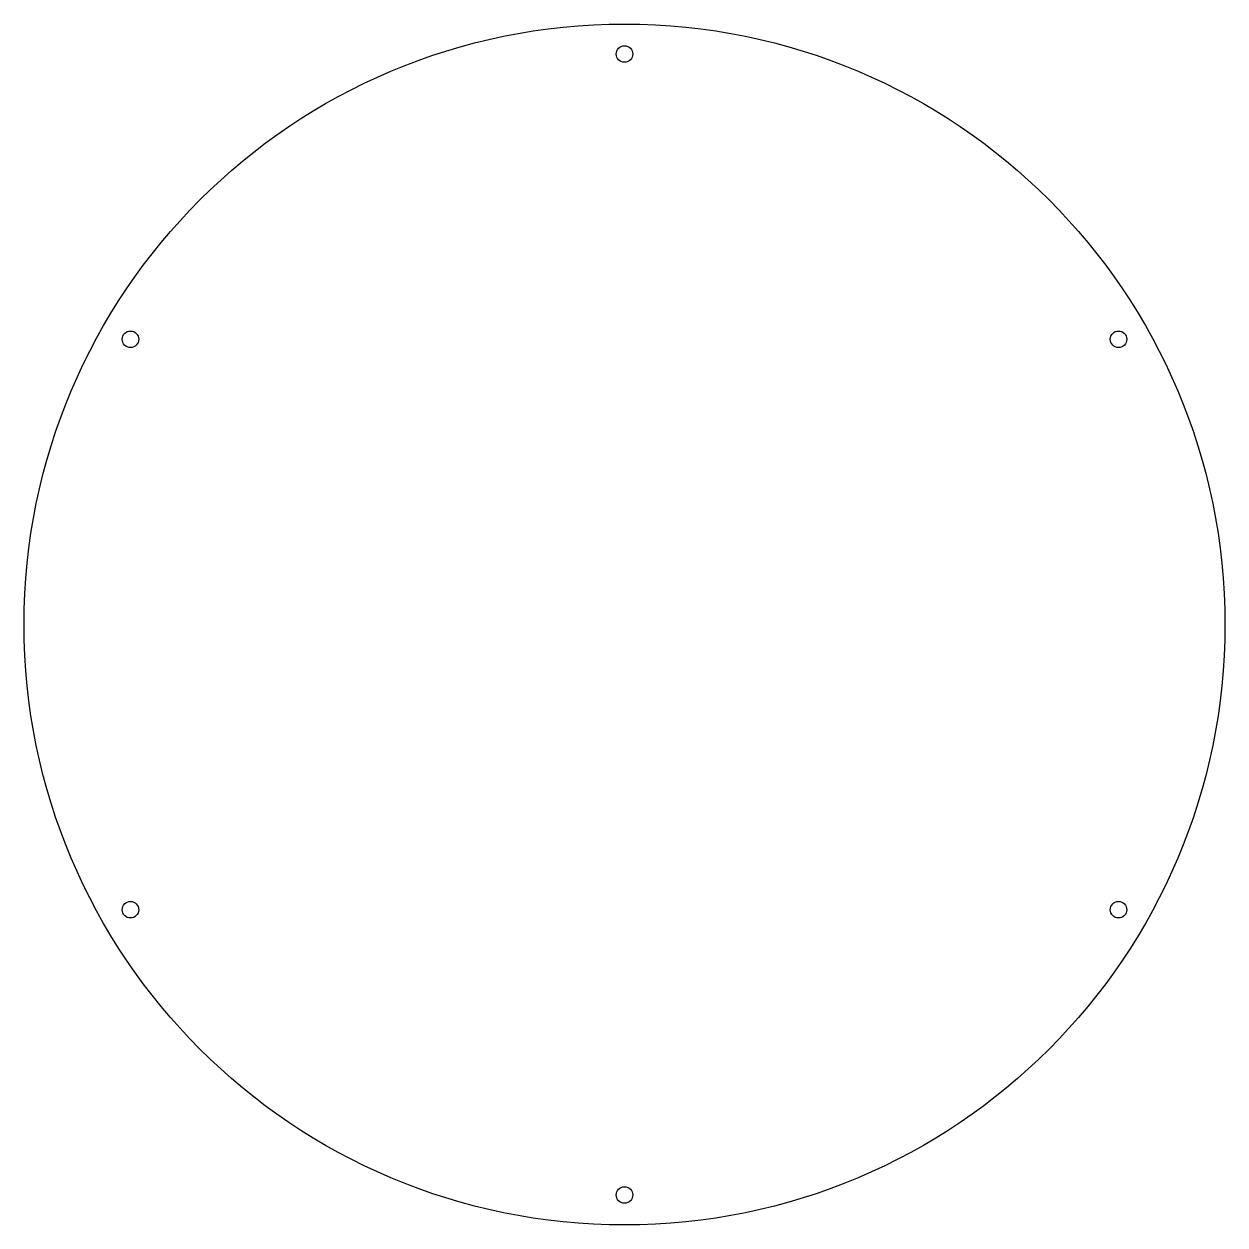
# Model space of a CAD drawing. Extents: x 79 to 714, y -409 to 226.
import ezdxf

# ---------------------------------------------------------------- set-up
doc = ezdxf.new("R2010")
doc.units = 0
doc.layers.get('0').update_dxf_attribs({"linetype": 'CONTINUOUS'})

msp = doc.modelspace()

# ---------------------------------------------------------------- linework, layer by layer
at = {"color": 7}
for points in [[(79.375, -91.9375), (79.375, 83.412988), (221.524513, 225.5625), (396.875, 225.5625)], [(396.875, 225.5625), (572.225488, 225.5625), (714.375, 83.412988), (714.375, -91.9375)], [(392.509375, 209.6875), (392.509375, 212.097854), (394.463931, 214.053125), (396.875, 214.053125)], [(396.875, 205.321875), (394.463931, 205.321875), (392.509375, 207.277146), (392.509375, 209.6875)], [(396.875, 214.053125), (399.286069, 214.053125), (401.240625, 212.097854), (401.240625, 209.6875)], [(401.240625, 209.6875), (401.240625, 207.277146), (399.286069, 205.321875), (396.875, 205.321875)], [(131.294187, 58.875), (131.294187, 61.286148), (133.248929, 63.240625), (135.660077, 63.240625)], [(135.660077, 54.509375), (133.248929, 54.509375), (131.294187, 56.463852), (131.294187, 58.875)], [(135.660077, 63.240625), (138.071225, 63.240625), (140.025702, 61.286148), (140.025702, 58.875)], [(140.025702, 58.875), (140.025702, 56.463852), (138.071225, 54.509375), (135.660077, 54.509375)], [(653.724298, 58.875), (653.724298, 61.286148), (655.678775, 63.240625), (658.089923, 63.240625)], [(658.089923, 54.509375), (655.678775, 54.509375), (653.724298, 56.463852), (653.724298, 58.875)], [(658.089923, 63.240625), (660.501071, 63.240625), (662.455812, 61.286148), (662.455812, 58.875)], [(662.455812, 58.875), (662.455812, 56.463852), (660.501071, 54.509375), (658.089923, 54.509375)], [(396.875, -409.4375), (221.524513, -409.4375), (79.375, -267.287987), (79.375, -91.9375)], [(714.375, -91.9375), (714.375, -267.287987), (572.225488, -409.4375), (396.875, -409.4375)], [(131.294187, -242.75), (131.294187, -240.338852), (133.248929, -238.384375), (135.660077, -238.384375)], [(135.660077, -238.384375), (138.071225, -238.384375), (140.025702, -240.338852), (140.025702, -242.75)], [(653.724298, -242.75), (653.724298, -240.338852), (655.678775, -238.384375), (658.089923, -238.384375)], [(658.089923, -238.384375), (660.501071, -238.384375), (662.455812, -240.338852), (662.455812, -242.75)], [(135.660077, -247.115625), (133.248929, -247.115625), (131.294187, -245.161148), (131.294187, -242.75)], [(140.025702, -242.75), (140.025702, -245.161148), (138.071225, -247.115625), (135.660077, -247.115625)], [(658.089923, -247.115625), (655.678775, -247.115625), (653.724298, -245.161148), (653.724298, -242.75)], [(662.455812, -242.75), (662.455812, -245.161148), (660.501071, -247.115625), (658.089923, -247.115625)], [(392.509375, -393.5625), (392.509375, -391.152146), (394.463931, -389.196875), (396.875, -389.196875)], [(396.875, -397.928125), (394.463931, -397.928125), (392.509375, -395.972854), (392.509375, -393.5625)], [(396.875, -389.196875), (399.286069, -389.196875), (401.240625, -391.152146), (401.240625, -393.5625)], [(401.240625, -393.5625), (401.240625, -395.972854), (399.286069, -397.928125), (396.875, -397.928125)]]:
    msp.add_open_spline(points, degree=3, dxfattribs=at)

doc.saveas('drawing.dxf')
